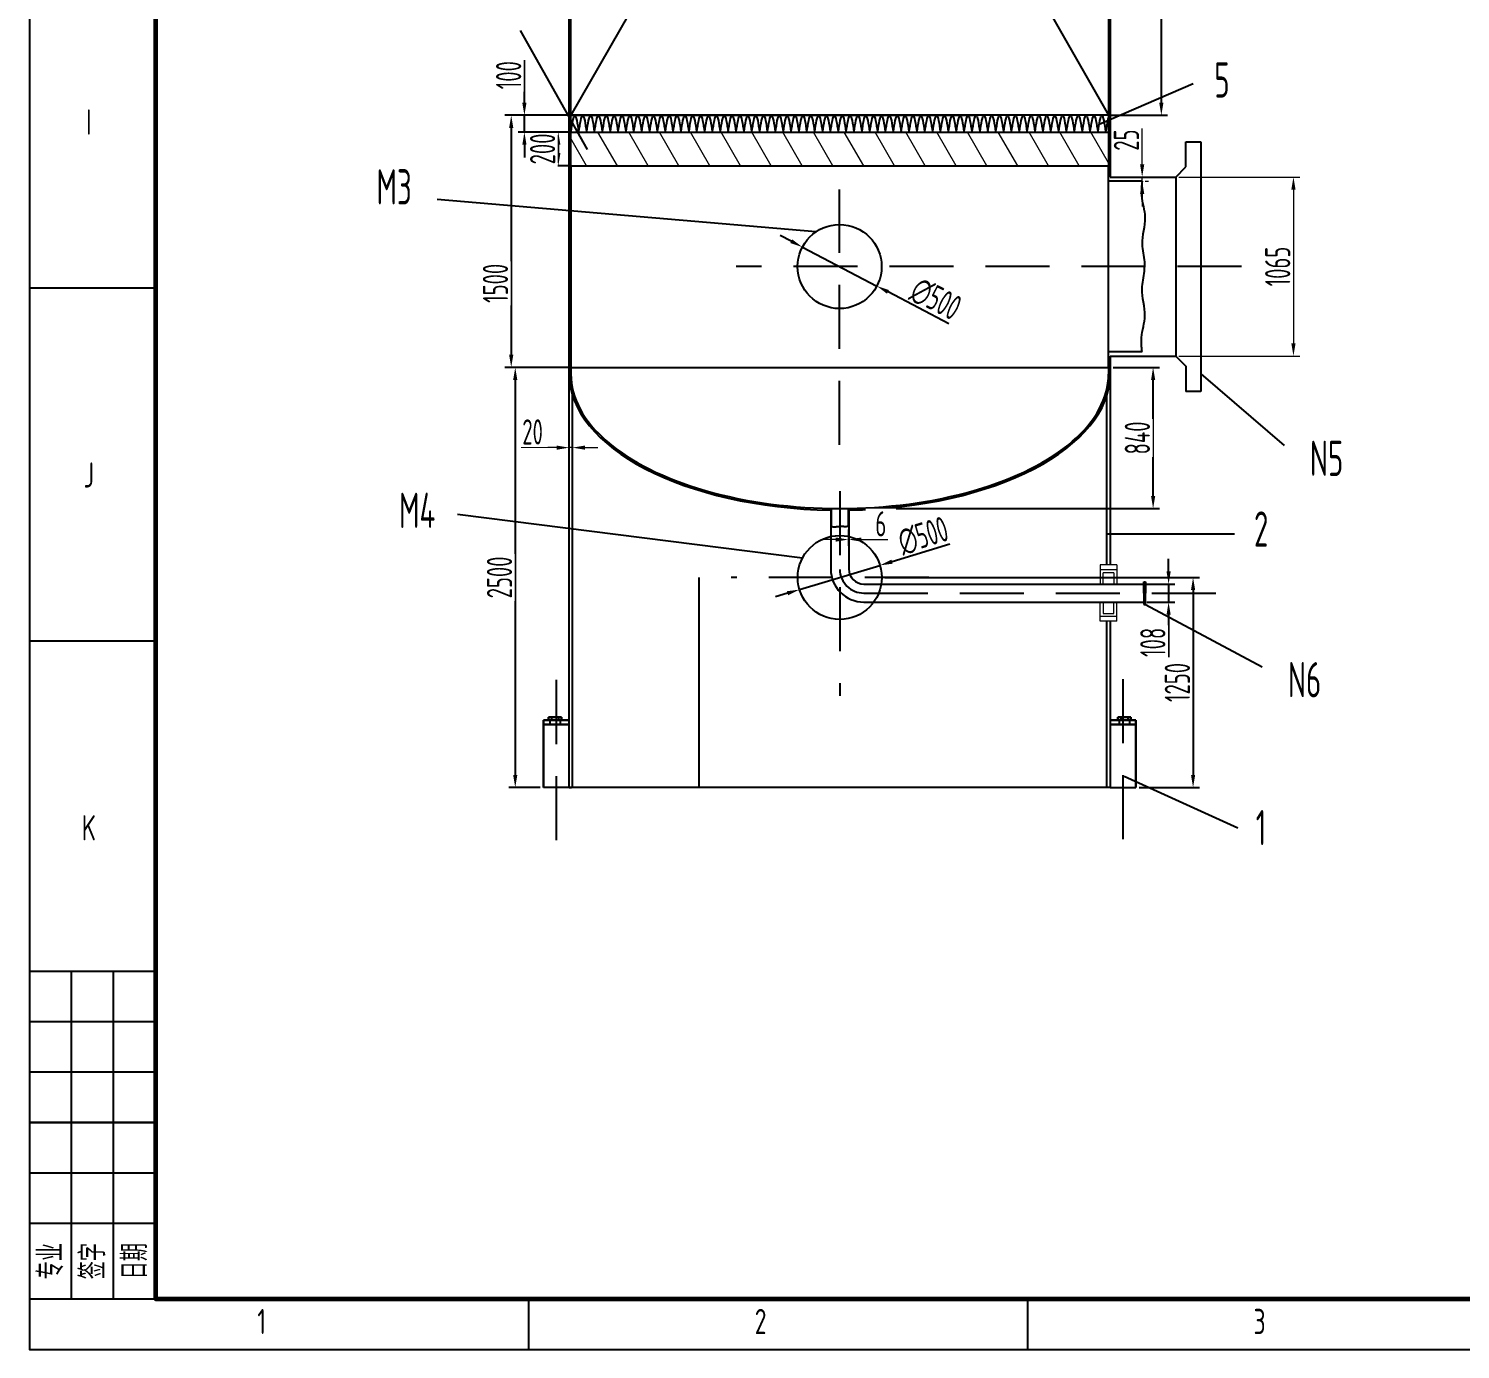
# Model space of a CAD drawing. Header units: millimetres. Extents: x 1350 to 1944, y 1255 to 2096.
# Drawn here: x 1350.2 to 1634.3, y 1254.5 to 1516.5 of the extents above; entities that cross this region are included whole.
import ezdxf

# ---------------------------------------------------------------- set-up
doc = ezdxf.new("R2010")
doc.units = ezdxf.units.MM
doc.linetypes.add('DASHED', pattern=[19.05, 12.7, -6.35])
for name, color, linetype, lineweight in [('02-粗实线', 7, 'Continuous', 18), ('03-标注', 5, 'Continuous', 18), ('04-细实线', 7, 'Continuous', 9), ('7-图框与标题栏', 7, 'Continuous', 25), ('中心线', 1, 'DASHED', 25), ('主构造线', 7, 'Continuous', 30), ('塔内件', 7, 'Continuous', 25)]:
    doc.layers.add(name, color=color, linetype=linetype, lineweight=lineweight)
doc.layers.add('DLI', color=5, linetype='Continuous')
doc.layers.add('INSTRUCTION', color=6, linetype='Continuous')
doc.styles.add('5-gbcbig', font='gbenor.shx', dxfattribs={"width": 0.7, "height": 5, "bigfont": 'gbcbig.shx'})
doc.styles.add('7-gbcbig', font='gbenor.shx', dxfattribs={"width": 0.7, "height": 7, "bigfont": 'gbcbig.shx'})
doc.styles.add('Annotative', font='arial.ttf')
doc.styles.add('Sense 8 1', font='gbenor.shx', dxfattribs={"width": 0.8, "height": 3.5})
doc.dimstyles.new('1：60', dxfattribs={"dimtxt": 5, "dimasz": 2.5, "dimexe": 1.25, "dimexo": 0.625, "dimtad": 1, "dimdec": 0, "dimlfac": 60, "dimtxsty": '5-gbcbig', "dimcen": 2.5, "dimclrd": 256, "dimclre": 256, "dimclrt": 256, "dimadec": 0, "dimazin": 0, "dimtfac": 1, "dimtdec": 0, "dimtmove": 0, "dimatfit": 3, "dimfxl": 0, "dimlwd": -1, "dimlwe": -1, "dimarcsym": 0})
doc.dimstyles.new('副本 ISO-25', dxfattribs={"dimtxt": 5, "dimasz": 2.5, "dimexe": 1.25, "dimexo": 0.625, "dimtad": 1, "dimdec": 0, "dimlfac": 30, "dimtxsty": '5-gbcbig', "dimcen": 2.5, "dimclrd": 256, "dimclre": 256, "dimclrt": 256, "dimadec": 0, "dimazin": 0, "dimtfac": 1, "dimtdec": 0, "dimtmove": 0, "dimatfit": 3, "dimfxl": 0, "dimlwd": -1, "dimlwe": -1, "dimarcsym": 0})

# ---------------------------------------------------------------- blocks, each defined once
blk = doc.blocks.new('*D150')
at = {"layer": 'Defpoints', "color": 0, "transparency": 16777216}
for p in [(1564.51, 1685.99), (1564.51, 1499.32), (1574.99, 1499.32)]:
    blk.add_point(p, dxfattribs=at)
at = {"layer": 'DLI', "transparency": 16777216}
for p, q in [((1565.13, 1685.99), (1576.24, 1685.99)), ((1574.99, 1683.49), (1574.99, 1501.82)), ((1565.13, 1499.32), (1576.24, 1499.32))]:
    blk.add_line(p, q, dxfattribs=at)
for points in [[(1574.57, 1683.49), (1575.41, 1683.49), (1574.99, 1685.99)], [(1574.57, 1501.82), (1575.41, 1501.82), (1574.99, 1499.32)]]:
    blk.add_solid(points, dxfattribs=at)
at = {"layer": 'DLI', "transparency": 16777216, "insert": (1571.86, 1592.66), "char_height": 5, "attachment_point": 5, "rotation": 90, "style": '5-gbcbig', "bg_fill": 3, "box_fill_scale": 1.1, "bg_fill_color": 256, "bg_fill_true_color": 13158600, "bg_fill_transparency": 0}
blk.add_mtext('5600', dxfattribs=at)
blk = doc.blocks.new('*D152')
at = {"layer": 'Defpoints', "color": 0, "transparency": 16777216}
for p in [(1457.84, 1495.98), (1457.84, 1489.32)]:
    blk.add_point(p, dxfattribs=at)
at = {"layer": 'DLI', "transparency": 16777216}
for p, q in [((1457.21, 1495.98), (1454.09, 1495.98)), ((1455.34, 1493.48), (1455.34, 1491.82)), ((1457.21, 1489.32), (1454.09, 1489.32))]:
    blk.add_line(p, q, dxfattribs=at)
for points in [[(1454.92, 1493.48), (1455.76, 1493.48), (1455.34, 1495.98)], [(1454.92, 1491.82), (1455.76, 1491.82), (1455.34, 1489.32)]]:
    blk.add_solid(points, dxfattribs=at)
at = {"layer": 'DLI', "transparency": 16777216, "insert": (1452.22, 1492.65), "char_height": 5, "attachment_point": 5, "rotation": 90, "style": '5-gbcbig', "bg_fill": 3, "box_fill_scale": 1.1, "bg_fill_color": 256, "bg_fill_true_color": 13158600, "bg_fill_transparency": 0}
blk.add_mtext('200', dxfattribs=at)
at = {"layer": 'Defpoints', "color": 0, "transparency": 16777216}
blk.add_point((1455.34, 1489.32), dxfattribs=at)
blk = doc.blocks.new('*D154')
at = {"layer": 'Defpoints', "color": 0, "transparency": 16777216}
for p in [(1457.84, 1499.32), (1446, 1449.32), (1457.84, 1449.32)]:
    blk.add_point(p, dxfattribs=at)
at = {"layer": 'DLI', "transparency": 16777216}
for p, q in [((1457.21, 1499.32), (1444.75, 1499.32)), ((1446, 1496.82), (1446, 1451.82)), ((1457.21, 1449.32), (1444.75, 1449.32))]:
    blk.add_line(p, q, dxfattribs=at)
for points in [[(1445.58, 1496.82), (1446.41, 1496.82), (1446, 1499.32)], [(1445.58, 1451.82), (1446.41, 1451.82), (1446, 1449.32)]]:
    blk.add_solid(points, dxfattribs=at)
at = {"layer": 'DLI', "transparency": 16777216, "insert": (1442.87, 1465.99), "char_height": 5, "attachment_point": 5, "rotation": 90, "style": '5-gbcbig', "bg_fill": 3, "box_fill_scale": 1.1, "bg_fill_color": 256, "bg_fill_true_color": 13158600, "bg_fill_transparency": 0}
blk.add_mtext('1500', dxfattribs=at)
blk = doc.blocks.new('*D158')
at = {"layer": 'Defpoints', "color": 0, "transparency": 16777216}
for p in [(1564.84, 1449.32), (1573.36, 1449.32), (1511.18, 1421.32)]:
    blk.add_point(p, dxfattribs=at)
at = {"layer": 'DLI', "transparency": 16777216}
for p, q in [((1565.46, 1449.32), (1574.61, 1449.32)), ((1573.36, 1423.82), (1573.36, 1446.82)), ((1511.8, 1421.32), (1574.61, 1421.32))]:
    blk.add_line(p, q, dxfattribs=at)
for points in [[(1572.95, 1446.82), (1573.78, 1446.82), (1573.36, 1449.32)], [(1572.95, 1423.82), (1573.78, 1423.82), (1573.36, 1421.32)]]:
    blk.add_solid(points, dxfattribs=at)
at = {"layer": 'DLI', "transparency": 16777216, "insert": (1570.24, 1435.32), "char_height": 5, "attachment_point": 5, "rotation": 90, "style": '5-gbcbig', "bg_fill": 3, "box_fill_scale": 1.1, "bg_fill_color": 256, "bg_fill_true_color": 13158600, "bg_fill_transparency": 0}
blk.add_mtext('840', dxfattribs=at)
blk = doc.blocks.new('*D165')
at = {"layer": 'Defpoints', "color": 0, "transparency": 16777216}
for p in [(1519.52, 1407.66), (1569.95, 1365.99), (1581.29, 1365.99)]:
    blk.add_point(p, dxfattribs=at)
at = {"layer": 'DLI', "transparency": 16777216}
for p, q in [((1520.14, 1407.66), (1582.54, 1407.66)), ((1581.29, 1405.16), (1581.29, 1368.49)), ((1570.57, 1365.99), (1582.54, 1365.99))]:
    blk.add_line(p, q, dxfattribs=at)
for points in [[(1580.88, 1405.16), (1581.71, 1405.16), (1581.29, 1407.66)], [(1580.88, 1368.49), (1581.71, 1368.49), (1581.29, 1365.99)]]:
    blk.add_solid(points, dxfattribs=at)
at = {"layer": 'DLI', "transparency": 16777216, "insert": (1578.17, 1386.82), "char_height": 5, "attachment_point": 5, "rotation": 90, "style": '5-gbcbig', "bg_fill": 3, "box_fill_scale": 1.1, "bg_fill_color": 256, "bg_fill_true_color": 13158600, "bg_fill_transparency": 0}
blk.add_mtext('1250', dxfattribs=at)
blk = doc.blocks.new('*D169')
at = {"layer": 'Defpoints', "color": 0, "transparency": 16777216}
for p in [(1458.6, 1499.32), (1448.61, 1495.98), (1458.6, 1495.98)]:
    blk.add_point(p, dxfattribs=at)
at = {"layer": 'DLI', "transparency": 16777216}
for p, q in [((1448.61, 1501.82), (1448.61, 1510.24)), ((1457.98, 1499.32), (1447.36, 1499.32)), ((1448.61, 1495.98), (1448.61, 1499.32)), ((1457.98, 1495.98), (1447.36, 1495.98)), ((1448.61, 1493.48), (1448.61, 1490.98))]:
    blk.add_line(p, q, dxfattribs=at)
for points in [[(1448.2, 1501.82), (1449.03, 1501.82), (1448.61, 1499.32)], [(1448.2, 1493.48), (1449.03, 1493.48), (1448.61, 1495.98)]]:
    blk.add_solid(points, dxfattribs=at)
at = {"layer": 'DLI', "transparency": 16777216, "insert": (1445.49, 1507.28), "char_height": 5, "attachment_point": 5, "rotation": 90, "style": '5-gbcbig', "bg_fill": 3, "box_fill_scale": 1.1, "bg_fill_color": 256, "bg_fill_true_color": 13158600, "bg_fill_transparency": 0}
blk.add_mtext('100', dxfattribs=at)
blk = doc.blocks.new('*D170')
at = {"layer": 'Defpoints', "color": 0, "transparency": 16777216}
for p in [(1457.51, 1449.32), (1446.8, 1365.99), (1452.4, 1365.99)]:
    blk.add_point(p, dxfattribs=at)
at = {"layer": 'DLI', "transparency": 16777216}
for p, q in [((1456.88, 1449.32), (1445.55, 1449.32)), ((1446.8, 1446.82), (1446.8, 1368.49)), ((1451.77, 1365.99), (1445.55, 1365.99))]:
    blk.add_line(p, q, dxfattribs=at)
for points in [[(1446.38, 1446.82), (1447.21, 1446.82), (1446.8, 1449.32)], [(1446.38, 1368.49), (1447.21, 1368.49), (1446.8, 1365.99)]]:
    blk.add_solid(points, dxfattribs=at)
at = {"layer": 'DLI', "transparency": 16777216, "insert": (1443.67, 1407.66), "char_height": 5, "attachment_point": 5, "rotation": 90, "style": '5-gbcbig', "bg_fill": 3, "box_fill_scale": 1.1, "bg_fill_color": 256, "bg_fill_true_color": 13158600, "bg_fill_transparency": 0}
blk.add_mtext('2500', dxfattribs=at)
blk = doc.blocks.new('*D173')
at = {"layer": 'Defpoints', "color": 0, "transparency": 16777216}
for p in [(1503.78, 1473.19), (1518.54, 1465.46)]:
    blk.add_point(p, dxfattribs=at)
at = {"layer": 'DLI', "transparency": 16777216}
for p, q in [((1501.56, 1474.35), (1499.35, 1475.5)), ((1503.78, 1473.19), (1518.54, 1465.46)), ((1532.83, 1457.98), (1520.76, 1464.3))]:
    blk.add_line(p, q, dxfattribs=at)
for points in [[(1501.75, 1474.71), (1501.37, 1473.98), (1503.78, 1473.19)], [(1520.95, 1464.67), (1520.56, 1463.93), (1518.54, 1465.46)]]:
    blk.add_solid(points, dxfattribs=at)
at = {"layer": 'DLI', "transparency": 16777216, "insert": (1530.23, 1462.87), "char_height": 5, "attachment_point": 5, "rotation": 332.3722, "style": '5-gbcbig', "bg_fill": 3, "box_fill_scale": 1.1, "bg_fill_color": 256, "bg_fill_true_color": 13158600, "bg_fill_transparency": 0}
blk.add_mtext('∅500', dxfattribs=at)
blk = doc.blocks.new('*D174')
at = {"layer": 'Defpoints', "color": 0, "transparency": 16777216}
for p in [(1519.16, 1410.05), (1503.21, 1405.24)]:
    blk.add_point(p, dxfattribs=at)
at = {"layer": 'DLI', "transparency": 16777216}
for p, q in [((1533.01, 1414.23), (1521.56, 1410.78)), ((1503.21, 1405.24), (1519.16, 1410.05)), ((1500.81, 1404.52), (1498.42, 1403.8))]:
    blk.add_line(p, q, dxfattribs=at)
blk.add_solid([(1500.69, 1404.92), (1500.93, 1404.12), (1503.21, 1405.24)], dxfattribs=at)
at = {"layer": 'DLI', "transparency": 16777216, "insert": (1527.74, 1415.91), "char_height": 5, "attachment_point": 5, "rotation": 16.785, "style": '5-gbcbig', "bg_fill": 3, "box_fill_scale": 1.1, "bg_fill_color": 256, "bg_fill_true_color": 13158600, "bg_fill_transparency": 0}
blk.add_mtext('∅500', dxfattribs=at)
at = {"layer": 'DLI', "transparency": 16777216}
blk.add_solid([(1521.44, 1411.18), (1521.68, 1410.38), (1519.16, 1410.05)], dxfattribs=at)
blk = doc.blocks.new('*D187')
at = {"layer": '03-标注', "transparency": 16777216}
for p, q in [((1457.51, 1434.02), (1457.51, 1434.65)), ((1458.17, 1434.02), (1458.17, 1434.65)), ((1455.01, 1433.4), (1447.97, 1433.4)), ((1458.17, 1433.4), (1457.51, 1433.4)), ((1460.67, 1433.4), (1463.17, 1433.4))]:
    blk.add_line(p, q, dxfattribs=at)
for points in [[(1455.01, 1433.82), (1455.01, 1432.98), (1457.51, 1433.4)], [(1460.67, 1433.82), (1460.67, 1432.98), (1458.17, 1433.4)]]:
    blk.add_solid(points, dxfattribs=at)
at = {"layer": 'Defpoints', "color": 0, "transparency": 16777216}
for p in [(1457.51, 1433.4), (1457.51, 1433.4), (1458.17, 1433.4)]:
    blk.add_point(p, dxfattribs=at)
at = {"layer": '03-标注', "transparency": 16777216, "insert": (1450.24, 1436.52), "char_height": 5, "attachment_point": 5, "style": '5-gbcbig', "bg_fill": 3, "box_fill_scale": 1.1, "bg_fill_color": 256, "bg_fill_true_color": 13158600, "bg_fill_transparency": 0}
blk.add_mtext('20', dxfattribs=at)
blk = doc.blocks.new('*D212')
at = {"layer": 'Defpoints', "color": 0, "transparency": 16777216}
for p in [(1571.51, 1406.34), (1571.51, 1402.74), (1576.43, 1402.74)]:
    blk.add_point(p, dxfattribs=at)
at = {"layer": 'DLI', "transparency": 16777216}
for p, q in [((1576.43, 1408.84), (1576.43, 1411.34)), ((1572.13, 1406.34), (1577.68, 1406.34)), ((1576.43, 1406.34), (1576.43, 1402.74)), ((1572.13, 1402.74), (1577.68, 1402.74)), ((1576.43, 1400.24), (1576.43, 1391.82))]:
    blk.add_line(p, q, dxfattribs=at)
for points in [[(1576.02, 1408.84), (1576.85, 1408.84), (1576.43, 1406.34)], [(1576.02, 1400.24), (1576.85, 1400.24), (1576.43, 1402.74)]]:
    blk.add_solid(points, dxfattribs=at)
at = {"layer": 'DLI', "transparency": 16777216, "insert": (1573.31, 1394.78), "char_height": 5, "attachment_point": 5, "rotation": 90, "style": '5-gbcbig', "bg_fill": 3, "box_fill_scale": 1.1, "bg_fill_color": 256, "bg_fill_true_color": 13158600, "bg_fill_transparency": 0}
blk.add_mtext('108', dxfattribs=at)
blk = doc.blocks.new('*D215')
at = {"layer": '03-标注', "transparency": 16777216}
for p, q in [((1578.46, 1487.08), (1602.45, 1487.08)), ((1601.2, 1484.58), (1601.2, 1454.07)), ((1578.46, 1451.57), (1602.45, 1451.57))]:
    blk.add_line(p, q, dxfattribs=at)
for points in [[(1600.79, 1484.58), (1601.62, 1484.58), (1601.2, 1487.08)], [(1600.79, 1454.07), (1601.62, 1454.07), (1601.2, 1451.57)]]:
    blk.add_solid(points, dxfattribs=at)
at = {"layer": 'Defpoints', "color": 0, "transparency": 16777216}
for p in [(1577.84, 1487.08), (1577.84, 1451.57), (1601.2, 1451.57)]:
    blk.add_point(p, dxfattribs=at)
at = {"layer": '03-标注', "transparency": 16777216, "insert": (1598.08, 1469.32), "char_height": 5, "attachment_point": 5, "rotation": 90, "style": '5-gbcbig'}
blk.add_mtext('1065', dxfattribs=at)
blk = doc.blocks.new('*D216')
at = {"layer": '03-标注', "transparency": 16777216}
for p, q in [((1510.38, 1415.17), (1507.88, 1415.17)), ((1512.88, 1417.16), (1512.88, 1413.92)), ((1512.88, 1415.17), (1512.97, 1415.17)), ((1512.97, 1417.15), (1512.97, 1413.92)), ((1515.47, 1415.17), (1520.71, 1415.17))]:
    blk.add_line(p, q, dxfattribs=at)
for points in [[(1510.38, 1415.58), (1510.38, 1414.75), (1512.88, 1415.17)], [(1515.47, 1415.58), (1515.47, 1414.75), (1512.97, 1415.17)]]:
    blk.add_solid(points, dxfattribs=at)
at = {"layer": 'Defpoints', "color": 0, "transparency": 16777216}
for p in [(1512.88, 1417.79), (1512.97, 1417.78), (1512.97, 1415.17)]:
    blk.add_point(p, dxfattribs=at)
at = {"layer": '03-标注', "transparency": 16777216, "insert": (1519.34, 1418.29), "char_height": 5, "attachment_point": 5, "style": '5-gbcbig', "bg_fill": 3, "box_fill_scale": 1.1, "bg_fill_color": 256, "bg_fill_true_color": 13158600, "bg_fill_transparency": 0}
blk.add_mtext('6', dxfattribs=at)
blk = doc.blocks.new('*D217')
at = {"layer": '03-标注', "transparency": 16777216}
for p, q in [((1571.19, 1489.58), (1571.19, 1496.73)), ((1571.19, 1486.24), (1571.19, 1487.08)), ((1571.8, 1487.08), (1572.44, 1487.08)), ((1571.8, 1486.24), (1572.44, 1486.24)), ((1571.19, 1483.74), (1571.19, 1481.24))]:
    blk.add_line(p, q, dxfattribs=at)
for points in [[(1570.77, 1489.58), (1571.6, 1489.58), (1571.19, 1487.08)], [(1570.77, 1483.74), (1571.6, 1483.74), (1571.19, 1486.24)]]:
    blk.add_solid(points, dxfattribs=at)
at = {"layer": 'Defpoints', "color": 0, "transparency": 16777216}
for p in [(1571.17, 1487.08), (1571.17, 1486.24), (1571.19, 1487.08)]:
    blk.add_point(p, dxfattribs=at)
at = {"layer": '03-标注', "transparency": 16777216, "insert": (1568.06, 1494.4), "char_height": 5, "attachment_point": 5, "rotation": 90, "style": '5-gbcbig'}
blk.add_mtext('25', dxfattribs=at)

msp = doc.modelspace()

# ---------------------------------------------------------------- hatches: boundary and pattern name
at = {"layer": '02-粗实线'}
h = msp.add_hatch(dxfattribs=at)
h.set_pattern_fill('ANSI31', color=0, scale=1.666667, angle=75)
h.set_pattern_definition([(120, (-3495.6347, -3535.808), (-4.5827178, -2.6458333), [])])
h.paths.add_polyline_path([(1457.839, 1495.984), (1457.839, 1495.984), (1457.839, 1489.322), (1457.839, 1489.322)])
h.paths.add_polyline_path([(1564.505, 1495.984), (1457.839, 1495.984), (1457.839, 1489.322), (1564.505, 1489.322)])

# ---------------------------------------------------------------- linework, layer by layer
for p, q in [((1564.839, 1709.323), (1564.839, 1487.076)), ((1457.506, 1449.322), (1457.506, 1697.556)), ((1457.839, 1489.322), (1457.839, 1685.989)), ((1457.839, 1685.989), (1564.505, 1499.323)), ((1564.505, 1685.989), (1457.839, 1499.323)), ((1564.505, 1685.989), (1564.505, 1489.322)), ((1564.505, 1499.323), (1457.839, 1499.323)), ((1579.839, 1489.076), (1579.839, 1494.076)), ((1579.839, 1494.076), (1582.839, 1494.076)), ((1582.839, 1494.076), (1582.839, 1451.567)), ((1457.813, 1489.322), (1564.505, 1489.322)), ((1457.839, 1489.322), (1457.839, 1449.322)), ((1564.505, 1451.567), (1564.505, 1489.322)), ((1577.839, 1487.076), (1579.839, 1489.076)), ((1571.172, 1486.243), (1564.505, 1486.243)), ((1564.839, 1487.076), (1577.839, 1487.076)), ((1577.839, 1487.076), (1577.839, 1451.567)), ((1571.172, 1452.401), (1564.505, 1452.401)), ((1457.506, 1447.989), (1457.506, 1449.322)), ((1457.506, 1449.322), (1457.839, 1449.322)), ((1457.506, 1365.989), (1457.506, 1449.322)), ((1457.839, 1449.322), (1564.505, 1449.322)), ((1457.839, 1449.322), (1457.839, 1447.989)), ((1564.505, 1449.322), (1564.505, 1451.567)), ((1564.505, 1449.322), (1564.505, 1447.989)), ((1564.505, 1449.322), (1564.839, 1449.322)), ((1564.832, 1451.567), (1564.839, 1449.322)), ((1564.832, 1451.567), (1577.839, 1451.567)), ((1564.839, 1449.322), (1564.839, 1447.989)), ((1564.839, 1449.322), (1564.839, 1410.129)), ((1577.839, 1451.567), (1579.839, 1449.567)), ((1579.839, 1449.567), (1579.839, 1444.567)), ((1582.839, 1451.567), (1582.839, 1444.567)), ((1458.173, 1365.989), (1458.173, 1443.746)), ((1564.172, 1410.129), (1564.172, 1443.746)), ((1582.839, 1444.567), (1579.839, 1444.567)), ((1483.258, 1365.989), (1483.258, 1407.655)), ((1564.172, 1402.756), (1564.839, 1402.756)), ((1564.172, 1365.989), (1564.172, 1398.964)), ((1564.839, 1398.964), (1564.839, 1365.989)), ((1457.506, 1365.989), (1452.398, 1365.989)), ((1564.839, 1365.989), (1457.506, 1365.989)), ((1457.506, 1365.989), (1457.95, 1365.989)), ((1564.839, 1365.989), (1564.394, 1365.989)), ((1564.839, 1365.989), (1569.947, 1365.989))]:
    msp.add_line(p, q)
at = {"ltscale": 0.5}
for p, q in [((1453.675, 1379.322), (1453.675, 1378.505)), ((1454.007, 1379.935), (1454.007, 1379.322)), ((1457.507, 1379.322), (1454.697, 1379.322)), ((1455.386, 1379.935), (1455.386, 1379.322)), ((1455.719, 1379.322), (1455.719, 1378.505)), ((1564.838, 1379.322), (1567.648, 1379.322)), ((1566.626, 1379.322), (1566.626, 1378.505)), ((1566.958, 1379.935), (1566.958, 1379.322)), ((1568.337, 1379.935), (1568.337, 1379.322)), ((1568.67, 1379.322), (1568.67, 1378.505))]:
    msp.add_line(p, q, dxfattribs=at)
for centre in [(1511.159, 1469.322), (1511.184, 1407.648)]:
    msp.add_circle(centre, 8.333)
for major_axis, ratio, start_param, end_param in [((-53.666, 0), 0.5031094, 6.2831853, 7.8206356), ((-53.333, 0), 0.5000041, 6.2831853, 9.424778), ((-53.666, 0), 0.5031094, 7.8875553, 9.424778)]:
    msp.add_ellipse((1511.172, 1447.989), major_axis=major_axis, ratio=ratio, start_param=start_param, end_param=end_param)
for points in [[(1571.172, 1486.243), (1571.067, 1483.398), (1571.728, 1479.081), (1571.169, 1473.748), (1571.626, 1470.244), (1571.626, 1469.322)], [(1571.172, 1452.401), (1571.067, 1455.245), (1571.728, 1459.562), (1571.169, 1464.895), (1571.626, 1468.4), (1571.626, 1469.322)]]:
    msp.add_spline(points, degree=3)
at = {"layer": '02-粗实线'}
for p, q in [((1566.155, 1410.129), (1562.855, 1410.129)), ((1562.855, 1410.129), (1562.855, 1406.337)), ((1566.155, 1409.169), (1562.855, 1409.169)), ((1566.155, 1410.129), (1566.155, 1406.337)), ((1563.425, 1406.337), (1563.425, 1408.579)), ((1565.585, 1408.579), (1563.425, 1408.579)), ((1565.585, 1408.579), (1565.585, 1406.337)), ((1562.855, 1398.964), (1562.855, 1402.756)), ((1563.425, 1402.756), (1563.425, 1400.514)), ((1563.425, 1400.514), (1565.585, 1400.514)), ((1565.105, 1402.756), (1563.905, 1402.756)), ((1565.585, 1400.514), (1565.585, 1402.756)), ((1566.155, 1398.964), (1566.155, 1402.756)), ((1566.155, 1399.924), (1562.855, 1399.924)), ((1566.155, 1398.964), (1562.855, 1398.964))]:
    msp.add_line(p, q, dxfattribs=at)
at = {"layer": '04-细实线', "color": 0}
msp.add_line((1457.839, 1495.984), (1484.506, 1495.984), dxfattribs=at)
at = {"layer": '7-图框与标题栏'}
for p, q in [((1375.447, 1465.04), (1350.447, 1465.04)), ((1375.447, 1395.04), (1350.447, 1395.04)), ((1358.78, 1264.54), (1358.78, 1329.54)), ((1367.113, 1264.54), (1367.113, 1329.54)), ((1350.447, 1264.54), (1350.447, 1254.54)), ((1449.447, 1264.54), (1449.447, 1254.54)), ((1548.447, 1264.54), (1548.447, 1254.54))]:
    msp.add_line(p, q, dxfattribs=at)
msp.add_lwpolyline([(1350.447, 2095.54), (1350.447, 1254.54), (1944.447, 1254.54), (1944.447, 2095.54)], close=True, dxfattribs=at)
at = {"layer": '7-图框与标题栏', "lineweight": 60}
msp.add_lwpolyline([(1375.447, 2085.54), (1375.447, 1264.54), (1934.447, 1264.54), (1934.447, 2085.54)], close=True, dxfattribs=at)
at = {"layer": '7-图框与标题栏', "const_width": 0.4}
for points in [[(1375.447, 1329.54), (1350.447, 1329.54)], [(1375.447, 1319.54), (1350.447, 1319.54)], [(1375.447, 1309.54), (1350.447, 1309.54)], [(1375.447, 1299.54), (1350.447, 1299.54)], [(1375.447, 1289.54), (1350.447, 1289.54)], [(1375.447, 1279.54), (1350.447, 1279.54)], [(1375.447, 1264.54), (1350.447, 1264.54)]]:
    msp.add_lwpolyline(points, dxfattribs=at)
at = {"layer": 'INSTRUCTION'}
for p, q in [((1582.839, 1448.067), (1599.337, 1433.839)), ((1564.172, 1416.272), (1589.518, 1416.272))]:
    msp.add_line(p, q, dxfattribs=at)
at = {"layer": '中心线'}
for p, q in [((1511.159, 1433.949), (1511.159, 1484.634)), ((1590.93, 1469.322), (1490.664, 1469.322)), ((1511.184, 1424.755), (1511.184, 1384.181)), ((1528.858, 1407.648), (1489.651, 1407.648)), ((1454.952, 1355.562), (1454.952, 1393.428)), ((1567.393, 1355.749), (1567.393, 1393.428))]:
    msp.add_line(p, q, dxfattribs=at)
at = {"layer": '主构造线'}
for p, q in [((1452.398, 1379.322), (1457.507, 1379.322)), ((1452.398, 1379.322), (1452.398, 1378.505)), ((1452.398, 1378.505), (1457.507, 1378.505)), ((1452.398, 1378.505), (1452.398, 1365.989)), ((1453.42, 1379.935), (1453.42, 1379.322)), ((1453.42, 1379.935), (1455.974, 1379.935)), ((1455.974, 1379.935), (1455.974, 1379.322)), ((1569.947, 1379.322), (1564.838, 1379.322)), ((1569.947, 1378.505), (1564.838, 1378.505)), ((1566.371, 1379.935), (1566.371, 1379.322)), ((1568.925, 1379.935), (1566.371, 1379.935)), ((1568.925, 1379.935), (1568.925, 1379.322)), ((1569.947, 1379.322), (1569.947, 1378.505)), ((1569.947, 1378.505), (1569.947, 1365.989))]:
    msp.add_line(p, q, dxfattribs=at)
at = {"layer": '塔内件'}
for p, q in [((1457.839, 1499.323), (1484.364, 1499.323)), ((1484.364, 1499.323), (1510.888, 1499.323)), ((1510.888, 1499.323), (1537.839, 1499.323)), ((1457.839, 1495.984), (1484.364, 1495.984)), ((1484.364, 1495.984), (1510.888, 1495.984)), ((1510.888, 1495.984), (1542.125, 1495.992)), ((1542.125, 1495.992), (1564.505, 1495.992))]:
    msp.add_line(p, q, dxfattribs=at)
for points in [[(1457.839, 1495.984), (1458.623, 1499.323), (1459.4, 1495.984)], [(1459.4, 1495.984), (1460.183, 1499.323), (1460.96, 1495.984)], [(1460.96, 1495.984), (1461.743, 1499.323), (1462.52, 1495.984)], [(1462.52, 1495.984), (1463.304, 1499.323), (1464.08, 1495.984)], [(1464.08, 1495.984), (1464.864, 1499.323), (1465.641, 1495.984)], [(1465.641, 1495.984), (1466.424, 1499.323), (1467.201, 1495.984)], [(1467.201, 1495.984), (1467.984, 1499.323), (1468.761, 1495.984)], [(1468.761, 1495.984), (1469.545, 1499.323), (1470.321, 1495.984)], [(1470.321, 1495.984), (1471.105, 1499.323), (1471.882, 1495.984)], [(1471.882, 1495.984), (1472.665, 1499.323), (1473.442, 1495.984)], [(1473.442, 1495.984), (1474.225, 1499.323), (1475.002, 1495.984)], [(1475.002, 1495.984), (1475.786, 1499.323), (1476.562, 1495.984)], [(1476.562, 1495.984), (1477.346, 1499.323), (1478.123, 1495.984)], [(1478.123, 1495.984), (1478.906, 1499.323), (1479.683, 1495.984)], [(1479.683, 1495.984), (1480.466, 1499.323), (1481.243, 1495.984)], [(1481.243, 1495.984), (1482.027, 1499.323), (1482.803, 1495.984)], [(1482.803, 1495.984), (1483.587, 1499.323), (1484.364, 1495.984)], [(1484.364, 1495.984), (1485.147, 1499.323), (1485.924, 1495.984)], [(1485.924, 1495.984), (1486.707, 1499.323), (1487.484, 1495.984)], [(1487.484, 1495.984), (1488.268, 1499.323), (1489.044, 1495.984)], [(1489.044, 1495.984), (1489.828, 1499.323), (1490.605, 1495.984)], [(1490.605, 1495.984), (1491.388, 1499.323), (1492.165, 1495.984)], [(1492.165, 1495.984), (1492.948, 1499.323), (1493.725, 1495.984)], [(1493.725, 1495.984), (1494.509, 1499.323), (1495.285, 1495.984)], [(1495.285, 1495.984), (1496.069, 1499.323), (1496.846, 1495.984)], [(1496.846, 1495.984), (1497.629, 1499.323), (1498.406, 1495.984)], [(1498.406, 1495.984), (1499.189, 1499.323), (1499.966, 1495.984)], [(1499.966, 1495.984), (1500.75, 1499.323), (1501.526, 1495.984)], [(1501.526, 1495.984), (1502.31, 1499.323), (1503.087, 1495.984)], [(1503.087, 1495.984), (1503.87, 1499.323), (1504.647, 1495.984)], [(1504.647, 1495.984), (1505.43, 1499.323), (1506.207, 1495.984)], [(1506.207, 1495.984), (1506.991, 1499.323), (1507.767, 1495.984)], [(1507.767, 1495.984), (1508.551, 1499.323), (1509.328, 1495.984)], [(1509.328, 1495.984), (1510.111, 1499.323), (1510.888, 1495.984)], [(1510.888, 1495.984), (1511.671, 1499.323), (1512.448, 1495.984)], [(1512.448, 1495.984), (1513.232, 1499.323), (1514.008, 1495.984)], [(1514.008, 1495.984), (1514.792, 1499.323), (1515.569, 1495.984)], [(1515.569, 1495.984), (1516.352, 1499.323), (1517.129, 1495.984)], [(1517.129, 1495.984), (1517.912, 1499.323), (1518.689, 1495.984)], [(1518.689, 1495.984), (1519.473, 1499.323), (1520.249, 1495.984)], [(1520.249, 1495.984), (1521.033, 1499.323), (1521.81, 1495.984)], [(1521.81, 1495.984), (1522.593, 1499.323), (1523.37, 1495.984)], [(1523.37, 1495.984), (1524.153, 1499.323), (1524.93, 1495.984)], [(1524.93, 1495.984), (1525.714, 1499.323), (1526.49, 1495.984)], [(1526.49, 1495.984), (1527.274, 1499.323), (1528.051, 1495.984)], [(1528.051, 1495.984), (1528.834, 1499.323), (1529.611, 1495.984)], [(1529.611, 1495.984), (1530.394, 1499.323), (1531.171, 1495.984)], [(1531.171, 1495.984), (1531.955, 1499.323), (1532.731, 1495.984)], [(1532.731, 1495.984), (1533.515, 1499.323), (1534.292, 1495.984)], [(1534.292, 1495.984), (1535.075, 1499.323), (1535.852, 1495.984)], [(1535.852, 1495.984), (1536.635, 1499.323), (1537.412, 1495.984)], [(1537.444, 1495.992), (1538.227, 1499.331), (1539.004, 1495.992)], [(1539.004, 1495.992), (1539.788, 1499.331), (1540.564, 1495.992)], [(1540.564, 1495.992), (1541.348, 1499.331), (1542.125, 1495.992)], [(1542.125, 1495.992), (1542.908, 1499.331), (1543.685, 1495.992)], [(1543.685, 1495.992), (1544.468, 1499.331), (1545.245, 1495.992)], [(1545.245, 1495.992), (1546.029, 1499.331), (1546.805, 1495.992)], [(1546.805, 1495.992), (1547.589, 1499.331), (1548.366, 1495.992)], [(1548.366, 1495.992), (1549.149, 1499.331), (1549.926, 1495.992)], [(1549.926, 1495.992), (1550.709, 1499.331), (1551.486, 1495.992)], [(1551.486, 1495.992), (1552.27, 1499.331), (1553.046, 1495.992)], [(1553.046, 1495.992), (1553.83, 1499.331), (1554.607, 1495.992)], [(1554.607, 1495.992), (1555.39, 1499.331), (1556.167, 1495.992)], [(1556.167, 1495.992), (1556.95, 1499.331), (1557.727, 1495.992)], [(1557.727, 1495.992), (1558.511, 1499.331), (1559.287, 1495.992)], [(1559.287, 1495.992), (1560.071, 1499.331), (1560.848, 1495.992)], [(1560.848, 1495.992), (1561.631, 1499.331), (1562.408, 1495.992)], [(1562.408, 1495.992), (1563.191, 1499.331), (1563.968, 1495.992)]]:
    msp.add_spline(points, degree=3, dxfattribs=at)
msp.add_open_spline([(1563.968, 1495.992), (1564.147, 1496.956), (1564.326, 1497.921), (1564.505, 1498.886)], degree=3, dxfattribs=at)

# ---------------------------------------------------------------- texts
at = {"layer": '7-图框与标题栏', "char_height": 5, "width": 10, "attachment_point": 5, "style": 'Sense 8 1'}
for s, insert in [('I', (1362.197, 1497.993)), ('J', (1362.197, 1427.993)), ('K', (1362.197, 1357.993)), ('1', (1396.485, 1260.063)), ('2', (1495.485, 1260.063)), ('3', (1594.485, 1260.063))]:
    msp.add_mtext(s, dxfattribs=dict(at, insert=insert))
at = {"layer": '7-图框与标题栏', "char_height": 5, "width": 20, "attachment_point": 5, "rotation": 90, "style": 'Annotative'}
for s, insert in [('{\\Fgbenor,gbcbig|c134;专业}', (1354.613, 1272.04)), ('{\\Fgbenor,gbcbig|c134;签字}', (1362.946, 1272.04)), ('{\\Fgbenor,gbcbig|c134;日期}', (1371.28, 1272.04))]:
    msp.add_mtext(s, dxfattribs=dict(at, insert=insert))
at = {"layer": 'INSTRUCTION', "char_height": 7, "attachment_point": 5, "style": '7-gbcbig'}
for s, insert, width in [('5', (1587.021, 1506.337), 14.371), ('M3', (1422.763, 1485.126), 14.371), ('N5', (1607.784, 1431.272), 15.42381), ('M4', (1427.336, 1420.966), 14.371), ('2', (1594.797, 1417.248), 14.371), ('N6', (1603.418, 1387.37), 15.42381), ('1', (1594.771, 1358.028), 14.371)]:
    msp.add_mtext(s, dxfattribs=dict(at, insert=insert, width=width))

# ---------------------------------------------------------------- dimensions: what is measured, and where the dimension line sits
at = {"layer": '03-标注'}
dim = msp.add_linear_dim(base=(1601.202, 1451.567), p1=(1577.839, 1487.076), p2=(1577.839, 1451.567), angle=90, dimstyle='副本 ISO-25', dxfattribs=at)
dim.commit()
dim.dimension.update_dxf_attribs({"geometry": '*D215', "text_midpoint": (1598.077, 1469.322)})

# ---------------------------------------------------------------- next in the draw order: dimensions: what is measured, and where the dimension line sits
at = {"layer": 'DLI'}
for base, p1, p2, picture, middle in [((1574.989, 1499.323), (1564.505, 1685.989), (1564.505, 1499.323), '*D150', (1571.864, 1592.656)), ((1455.341, 1489.322), (1457.839, 1495.984), (1457.839, 1489.322), '*D152', (1452.216, 1492.653)), ((1573.363, 1449.322), (1511.178, 1421.322), (1564.839, 1449.322), '*D158', (1570.238, 1435.322))]:
    dim = msp.add_linear_dim(base=base, p1=p1, p2=p2, angle=90, dimstyle='副本 ISO-25', override={"dimfxl": 1.25, "dimtfill": 1, "dimarcsym": 1}, dxfattribs=at)
    dim.commit()
    dim.dimension.update_dxf_attribs({"geometry": picture, "text_midpoint": middle})
dim = msp.add_diameter_dim_2p(p1=(1503.776, 1473.186), p2=(1518.542, 1465.457), dimstyle='副本 ISO-25', override={"dimfxl": 1.25, "dimtfill": 1, "dimarcsym": 1}, dxfattribs=at)
dim.commit()
dim.dimension.update_dxf_attribs({"geometry": '*D173', "text_midpoint": (1528.783, 1460.097), "dimtype": 163})
dim = msp.add_linear_dim(base=(1581.292, 1365.989), p1=(1519.517, 1407.655), p2=(1569.947, 1365.989), angle=90, dimstyle='副本 ISO-25', override={"dimfxl": 1.25, "dimtfill": 1, "dimarcsym": 1}, dxfattribs=at)
dim.commit()
dim.dimension.update_dxf_attribs({"geometry": '*D165', "text_midpoint": (1581.292, 1386.822), "dimtype": 160})

# ---------------------------------------------------------------- next in the draw order: linework, layer by layer
for p, q in [((1571.505, 1406.337), (1571.505, 1406.801)), ((1571.505, 1406.801), (1571.846, 1406.801)), ((1571.505, 1406.337), (1571.505, 1406.237)), ((1571.505, 1404.537), (1571.505, 1406.237)), ((1571.846, 1406.801), (1571.846, 1404.537)), ((1571.505, 1404.537), (1571.505, 1402.837)), ((1571.846, 1402.273), (1571.846, 1404.537)), ((1571.505, 1402.737), (1571.505, 1402.837)), ((1571.505, 1402.737), (1571.505, 1402.273)), ((1571.505, 1402.273), (1571.846, 1402.273))]:
    msp.add_line(p, q)
at = {"layer": 'INSTRUCTION'}
for p, q in [((1562.661, 1497.55), (1581.295, 1505.602)), ((1567.59, 1368.21), (1590.194, 1357.957))]:
    msp.add_line(p, q, dxfattribs=at)

# ---------------------------------------------------------------- next in the draw order: dimensions: what is measured, and where the dimension line sits
at = {"layer": '03-标注'}
dim = msp.add_linear_dim(base=(1571.185, 1487.076), p1=(1571.172, 1486.243), p2=(1571.172, 1487.076), angle=90, dimstyle='副本 ISO-25', dxfattribs=at)
dim.commit()
dim.dimension.update_dxf_attribs({"geometry": '*D217', "text_midpoint": (1568.06, 1494.403)})
at = {"layer": 'DLI'}
dim = msp.add_linear_dim(base=(1445.998, 1449.322), p1=(1457.839, 1499.323), p2=(1457.839, 1449.322), angle=90, dimstyle='副本 ISO-25', override={"dimfxl": 1.25, "dimtfill": 1, "dimarcsym": 1}, dxfattribs=at)
dim.commit()
dim.dimension.update_dxf_attribs({"geometry": '*D154', "text_midpoint": (1445.998, 1465.989), "dimtype": 160})
dim = msp.add_diameter_dim_2p(p1=(1503.205, 1405.242), p2=(1519.162, 1410.055), dimstyle='副本 ISO-25', override={"dimfxl": 1.25, "dimtfill": 1, "dimarcsym": 1}, dxfattribs=at)
dim.commit()
dim.dimension.update_dxf_attribs({"geometry": '*D174', "text_midpoint": (1528.642, 1412.915), "dimtype": 163})

# ---------------------------------------------------------------- next in the draw order: linework, layer by layer
for p, q in [((1509.383, 1421.336), (1509.392, 1409.336)), ((1509.476, 1421.334), (1509.479, 1417.788)), ((1512.88, 1421.336), (1512.88, 1417.79)), ((1512.974, 1421.337), (1512.974, 1409.337))]:
    msp.add_line(p, q)
for radius, start in [(6.581, 180.01237), (3, 180)]:
    msp.add_arc((1515.974, 1409.337), radius, start, 270)
for points in [[(1509.479, 1417.788), (1509.877, 1417.703), (1510.28, 1417.697), (1510.551, 1417.743), (1510.798, 1417.732), (1511.069, 1417.772), (1511.18, 1417.773), (1511.149, 1417.738)], [(1512.88, 1417.79), (1512.482, 1417.704), (1512.079, 1417.698), (1511.809, 1417.744), (1511.561, 1417.732), (1511.291, 1417.773), (1511.18, 1417.773), (1511.21, 1417.738)]]:
    msp.add_spline(points, degree=3)
at = {"layer": 'INSTRUCTION'}
msp.add_line((1506.429, 1476.182), (1431.325, 1482.632), dxfattribs=at)
at = {"layer": '中心线'}
msp.add_arc((1515.974, 1409.337), 4.791, 180.95492, 270, dxfattribs=at)

# ---------------------------------------------------------------- next in the draw order: dimensions: what is measured, and where the dimension line sits
at = {"layer": 'DLI'}
for base, p1, p2, picture, middle in [((1448.612, 1495.984), (1458.6, 1499.323), (1458.6, 1495.984), '*D169', (1448.612, 1507.282)), ((1576.434, 1402.737), (1571.505, 1406.337), (1571.505, 1402.737), '*D212', (1576.434, 1394.779))]:
    dim = msp.add_linear_dim(base=base, p1=p1, p2=p2, angle=90, dimstyle='副本 ISO-25', override={"dimfxl": 1.25, "dimtfill": 1, "dimarcsym": 1}, dxfattribs=at)
    dim.commit()
    dim.dimension.update_dxf_attribs({"geometry": picture, "text_midpoint": middle, "dimtype": 160})
dim = msp.add_linear_dim(base=(1446.797, 1365.989), p1=(1457.506, 1449.322), p2=(1452.398, 1365.989), angle=90, dimstyle='副本 ISO-25', override={"dimfxl": 1.25, "dimtfill": 1, "dimarcsym": 1}, dxfattribs=at)
dim.commit()
dim.dimension.update_dxf_attribs({"geometry": '*D170', "text_midpoint": (1443.672, 1407.655)})

# ---------------------------------------------------------------- next in the draw order: linework, layer by layer
for p, q in [((1515.974, 1406.337), (1571.505, 1406.337)), ((1515.974, 1402.756), (1571.505, 1402.756))]:
    msp.add_line(p, q)
at = {"layer": 'INSTRUCTION'}
for p, q in [((1461.137, 1492.539), (1447.866, 1516.142)), ((1503.773, 1411.459), (1435.33, 1420.146)), ((1571.846, 1402.273), (1594.971, 1389.937))]:
    msp.add_line(p, q, dxfattribs=at)
at = {"layer": '中心线'}
msp.add_line((1515.974, 1404.546), (1589.138, 1404.546), dxfattribs=at)

# ---------------------------------------------------------------- next in the draw order: dimensions: what is measured, and where the dimension line sits
at = {"layer": '03-标注'}
dim = msp.add_linear_dim(base=(1457.506, 1433.399), p1=(1458.173, 1433.399), p2=(1457.506, 1433.399), dimstyle='副本 ISO-25', override={"dimfxl": 1.25, "dimtfill": 1, "dimarcsym": 1}, dxfattribs=at)
dim.commit()
dim.dimension.update_dxf_attribs({"geometry": '*D187', "text_midpoint": (1450.239, 1436.524)})
dim = msp.add_linear_dim(base=(1512.974, 1415.167), p1=(1512.88, 1417.79), p2=(1512.974, 1417.775), dimstyle='1：60', dxfattribs=at)
dim.commit()
dim.dimension.update_dxf_attribs({"geometry": '*D216', "text_midpoint": (1519.342, 1415.167), "dimtype": 160})

doc.saveas('drawing.dxf')
